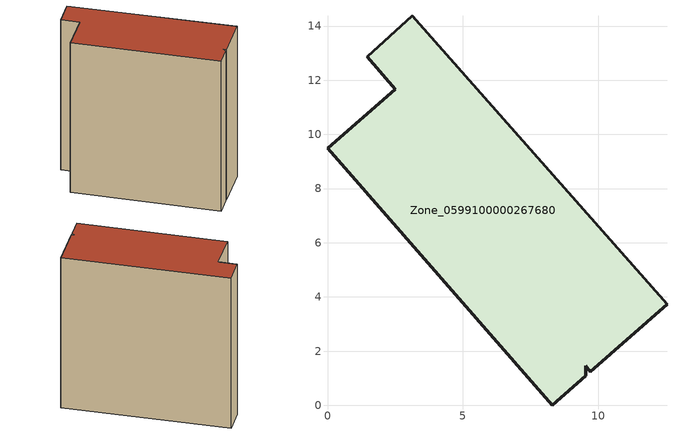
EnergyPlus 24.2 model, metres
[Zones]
Zone_0599100000267680
 floor ground (C_G): 2.5,11.66 1.46,12.87 3.13,14.38 12.53,3.74 9.71,1.24 9.53,1.46 9.54,1.1 8.3,0 0,9.49 z0
 wall outside (C_F): 1.46,12.87 2.5,11.66 0,9.49 8.3,0 9.54,1.1 9.53,1.46 9.71,1.24 12.53,3.74 3.13,14.38 1.46,12.87 z0:14.18
 roof outside (C_R): 8.3,0 9.54,1.1 9.53,1.46 9.71,1.24 12.53,3.74 3.13,14.38 1.46,12.87 2.5,11.66 0,9.49 z14.18
[BUILDING]
Pand.0599100000267680: North Axis=0; Terrain=City; Loads Convergence Tolerance Value=0.04; Temperature Convergence Tolerance Value=0.4; Solar Distribution=FullExterior; Maximum Number of Warmup Days=25; Minimum Number of Warmup Days=1
[Site:Location]
Rotterdam.The.Hague.AP_ZH_NLD Design_Conditions: Latitude=51.96; Longitude=4.45; Time Zone=1; Elevation=-4.5
[SITE:GROUNDTEMPERATURE:BUILDINGSURFACE]
18, 18, 18, 18, 18, 18, 18, 18, 18, 18, 18, 18
[MATERIAL] Thermal Absorptance=0.9; Solar Absorptance=0.7; Visible Absorptance=0.7
Name | Roughness | Thickness | Conductivity | Density | Specific Heat
G.TI.1946 | MediumSmooth | 0.15 | 1 | 540 | 1210
F.TI.1946 | Rough | 0.3 | 0.857143 | 1920 | 840
R.TI.1946 | MediumRough | 0.2 | 0.1 | 1500 | 1000
[CONSTRUCTION]
C_G: G.TI.1946
C_F: F.TI.1946
C_R: R.TI.1946
[ZONE]
Zone_0599100000267680: Type=1; Multiplier=1; Ceiling Height=Autocalculate; Volume=Autocalculate; Floor Area=autocalculate; Part of Total Floor Area=Yes
[ZONEINFILTRATION:DESIGNFLOWRATE]
Infil_Zone_0599100000267680: Zone or ZoneList or Space or SpaceList=Zone_0599100000267680; Schedule=AlwaysOn; Design Flow Rate Calculation Method=Flow/Area; Flow Rate per Floor Area=0.003; Constant Term Coefficient=1; Temperature Term Coefficient=0; Velocity Term Coefficient=0; Velocity Squared Term Coefficient=0
[HVACTEMPLATE:ZONE:IDEALLOADSAIRSYSTEM]
Zone_0599100000267680: Maximum Heating Supply Air Temperature=50; Minimum Cooling Supply Air Temperature=13; Maximum Heating Supply Air Humidity Ratio=0.0156; Minimum Cooling Supply Air Humidity Ratio=0.0077; Heating Limit=NoLimit; Cooling Limit=NoLimit; Dehumidification Control Type=ConstantSensibleHeatRatio; Cooling Sensible Heat Ratio=0.7; Dehumidification Setpoint=60; Humidification Control Type=None; Humidification Setpoint=30; Outdoor Air Method=None; Outdoor Air Flow Rate per Person=0.00944; Outdoor Air Flow Rate per Zone Floor Area=0; Outdoor Air Flow Rate per Zone=0; Demand Controlled Ventilation Type=None; Outdoor Air Economizer Type=NoEconomizer; Heat Recovery Type=None; Sensible Heat Recovery Effectiveness=0.7; Latent Heat Recovery Effectiveness=0.65
[ZONECONTROL:THERMOSTAT]
ThermostatControl_Zone_0599100000267680: Zone or ZoneList=Zone_0599100000267680; Control Type Schedule=DualSetpointControlType; Control 1=Thermostat_Zone_0599100000267680; Temperature Difference Between Cutout And Setpoint=0
[THERMOSTATSETPOINT:DUALSETPOINT]
Thermostat_Zone_0599100000267680: Heating Setpoint Temperature Schedule=HeatingSetpoint_Zone_0599100000267680; Cooling Setpoint Temperature Schedule=CoolingSetpoint_Zone_0599100000267680
[SCHEDULE:COMPACT]
HeatingSetpoint_Zone_0599100000267680: Through: 12/31, For: AllDays, Until: 24:00, 21
CoolingSetpoint_Zone_0599100000267680: Through: 12/31, For: AllDays, Until: 24:00, 24
DualSetpointControlType: Through: 12/31, For: AllDays, Until: 24:00, 4
AlwaysOn: Through: 12/31, For: AllDays, Until: 24:00, 1
